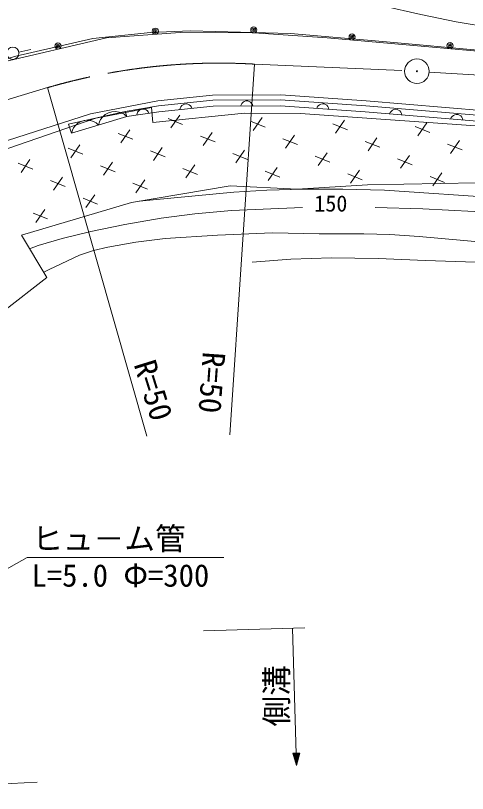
# Model space of a CAD drawing. Units: millimetres, scale not verified. Extents: x 7750 to 680000, y -40250 to 380000.
# Drawn here: x 425808 to 462593, y 252484 to 315804 of the extents above; entities that cross this region are included whole.
import ezdxf
from ezdxf.enums import TextEntityAlignment as Align

# ---------------------------------------------------------------- set-up
doc = ezdxf.new("R2010")
doc.units = ezdxf.units.MM
doc.header["$LTSCALE"] = 1000
doc.linetypes.add('CHAIN', pattern=[18.5, 12, -1.5, 3.5, -1.5])
for name, color, linetype, lineweight in [('M-BGD', 7, 'Continuous', 13), ('M-BMK', 2, 'CHAIN', 13), ('M-BMK-SRVR', 3, 'Continuous', 13), ('M-STR-HTXT', 7, 'Continuous', 13)]:
    doc.layers.add(name, color=color, linetype=linetype, lineweight=lineweight)
doc.styles.add('ＭＳ ゴシック', font='')
doc.styles.get('ＭＳ ゴシック').set_extended_font_data('MS Gothic')

msp = doc.modelspace()

# ---------------------------------------------------------------- linework, layer by layer
at = {"layer": 'M-BGD'}
for p, q in [((432095, 313931), (436784, 314428)), ((432095, 313931), (436784, 314428)), ((433215, 313980), (439215, 314438)), ((433215, 313980), (439215, 314438)), ((436784, 314428), (440043, 314552)), ((436784, 314428), (440043, 314552)), ((439215, 314438), (445199, 314388)), ((439215, 314438), (445199, 314388)), ((440043, 314552), (448181, 314341)), ((440043, 314552), (448181, 314341)), ((445199, 314388), (451180, 313995)), ((445199, 314388), (451180, 313995)), ((448181, 314341), (455701, 313688)), ((448181, 314341), (455701, 313688)), ((423342, 311696), (433215, 313980)), ((423342, 311696), (433215, 313980)), ((425833, 312499), (432095, 313931)), ((425833, 312499), (432095, 313931)), ((451180, 313995), (469116, 312385)), ((451180, 313995), (469116, 312385)), ((455701, 313688), (472004, 312208)), ((455701, 313688), (472004, 312208)), ((426073, 312837), (427050, 313048)), ((426073, 312837), (427050, 313048)), ((420526, 310883), (425833, 312499)), ((420526, 310883), (425833, 312499)), ((441833, 309314), (437391, 308855)), ((441833, 309314), (437391, 308855)), ((447398, 309344), (441833, 309314)), ((447398, 309344), (441833, 309314)), ((454339, 308857), (447398, 309344)), ((454339, 308857), (447398, 309344)), ((437391, 308855), (431910, 307807)), ((437391, 308855), (431910, 307807)), ((434734, 308002), (437432, 308457)), ((434734, 308002), (437432, 308457)), ((437432, 308457), (441854, 308915)), ((437432, 308457), (441854, 308915)), ((437484, 307960), (441881, 308415)), ((437484, 307960), (441881, 308415)), ((439351, 308475), (439262, 308365)), ((439351, 308475), (439262, 308365)), ((439445, 308545), (439351, 308475)), ((439445, 308545), (439351, 308475)), ((439560, 308597), (439445, 308545)), ((439560, 308597), (439445, 308545)), ((439719, 308613), (439560, 308597)), ((439719, 308613), (439560, 308597)), ((439842, 308586), (439719, 308613)), ((439842, 308586), (439719, 308613)), ((439948, 308536), (439842, 308586)), ((439948, 308536), (439842, 308586)), ((440058, 308447), (439948, 308536)), ((440058, 308447), (439948, 308536)), ((440128, 308354), (440058, 308447)), ((440128, 308354), (440058, 308447)), ((441854, 308915), (447386, 308944)), ((441854, 308915), (447386, 308944)), ((441881, 308415), (447369, 308444)), ((441881, 308415), (447369, 308444)), ((444165, 308547), (444125, 308427)), ((444165, 308547), (444125, 308427)), ((444224, 308647), (444165, 308547)), ((444224, 308647), (444165, 308547)), ((444324, 308748), (444224, 308647)), ((444324, 308748), (444224, 308647)), ((444423, 308808), (444324, 308748)), ((444423, 308808), (444324, 308748)), ((444543, 308849), (444423, 308808)), ((444543, 308849), (444423, 308808)), ((444703, 308850), (444543, 308849)), ((444703, 308850), (444543, 308849)), ((444823, 308811), (444703, 308850)), ((444823, 308811), (444703, 308850)), ((444924, 308751), (444823, 308811)), ((444924, 308751), (444823, 308811)), ((445024, 308652), (444924, 308751)), ((445024, 308652), (444924, 308751)), ((445085, 308552), (445024, 308652)), ((445085, 308552), (445024, 308652)), ((445125, 308432), (445085, 308552)), ((445125, 308432), (445085, 308552)), ((447369, 308444), (454270, 307960)), ((447369, 308444), (454270, 307960)), ((447386, 308944), (454309, 308458)), ((447386, 308944), (454309, 308458)), ((450436, 308450), (450369, 308354)), ((450436, 308450), (450369, 308354)), ((450543, 308542), (450436, 308450)), ((450543, 308542), (450436, 308450)), ((450647, 308595), (450543, 308542)), ((450647, 308595), (450543, 308542)), ((450769, 308627), (450647, 308595)), ((450769, 308627), (450647, 308595)), ((450929, 308615), (450769, 308627)), ((450929, 308615), (450769, 308627)), ((451046, 308567), (450929, 308615)), ((451046, 308567), (450929, 308615)), ((451142, 308500), (451046, 308567)), ((451142, 308500), (451046, 308567)), ((451234, 308394), (451142, 308500)), ((451234, 308394), (451142, 308500)), ((451287, 308290), (451234, 308394)), ((451287, 308290), (451234, 308394)), ((454309, 308458), (479161, 306377)), ((454309, 308458), (479161, 306377)), ((479194, 306776), (454339, 308857)), ((479194, 306776), (454339, 308857)), ((431910, 307807), (422821, 304876)), ((431910, 307807), (422821, 304876)), ((430128, 306960), (434734, 308002)), ((430128, 306960), (434734, 308002)), ((436873, 308311), (432342, 307450)), ((433111, 307751), (432877, 307530)), ((433111, 307751), (432877, 307530)), ((433373, 307881), (433111, 307751)), ((433373, 307881), (433111, 307751)), ((433648, 307964), (433373, 307881)), ((433648, 307964), (433373, 307881)), ((433938, 308001), (433648, 307964)), ((433938, 308001), (433648, 307964)), ((434255, 307947), (433938, 308001)), ((434255, 307947), (433938, 308001)), ((434481, 307864), (434255, 307947)), ((434481, 307864), (434255, 307947)), ((434660, 307768), (434481, 307864)), ((434660, 307768), (434481, 307864)), ((434867, 307580), (434660, 307768)), ((434867, 307580), (434660, 307768)), ((434867, 307580), (434734, 308002)), ((434867, 307580), (434734, 308002)), ((434867, 307580), (437484, 307960)), ((434867, 307580), (437484, 307960)), ((435703, 307823), (435681, 307698)), ((435703, 307823), (435681, 307698)), ((435748, 307930), (435703, 307823)), ((435748, 307930), (435703, 307823)), ((435833, 308044), (435748, 307930)), ((435833, 308044), (435748, 307930)), ((435923, 308117), (435833, 308044)), ((435923, 308117), (435833, 308044)), ((436036, 308174), (435923, 308117)), ((436036, 308174), (435923, 308117)), ((436194, 308197), (436036, 308174)), ((436194, 308197), (436036, 308174)), ((436319, 308175), (436194, 308197)), ((436319, 308175), (436194, 308197)), ((436427, 308130), (436319, 308175)), ((436427, 308130), (436319, 308175)), ((436540, 308045), (436427, 308130)), ((436540, 308045), (436427, 308130)), ((436614, 307955), (436540, 308045)), ((436614, 307955), (436540, 308045)), ((436670, 307842), (436614, 307955)), ((436670, 307842), (436614, 307955)), ((436990, 307097), (436873, 308311)), ((444452, 307853), (436990, 307097)), ((439213, 308259), (439185, 308136)), ((439213, 308259), (439185, 308136)), ((439262, 308365), (439213, 308259)), ((439262, 308365), (439213, 308259)), ((440180, 308239), (440128, 308354)), ((440180, 308239), (440128, 308354)), ((448998, 307823), (444452, 307853)), ((465202, 306703), (448998, 307823)), ((450369, 308354), (450321, 308237)), ((450369, 308354), (450321, 308237)), ((451319, 308167), (451287, 308290)), ((451319, 308167), (451287, 308290)), ((454270, 307960), (479120, 305879)), ((454270, 307960), (479120, 305879)), ((456307, 307910), (456257, 307793)), ((456307, 307910), (456257, 307793)), ((456375, 308004), (456307, 307910)), ((456375, 308004), (456307, 307910)), ((456483, 308096), (456375, 308004)), ((456483, 308096), (456375, 308004)), ((456588, 308147), (456483, 308096)), ((456588, 308147), (456483, 308096)), ((456711, 308177), (456588, 308147)), ((456711, 308177), (456588, 308147)), ((456870, 308164), (456711, 308177)), ((456870, 308164), (456711, 308177)), ((456986, 308114), (456870, 308164)), ((456986, 308114), (456870, 308164)), ((457081, 308046), (456986, 308114)), ((457081, 308046), (456986, 308114)), ((457172, 307938), (457081, 308046)), ((457172, 307938), (457081, 308046)), ((457224, 307833), (457172, 307938)), ((457224, 307833), (457172, 307938)), ((457254, 307710), (457224, 307833)), ((457254, 307710), (457224, 307833)), ((461681, 307761), (461558, 307731)), ((461681, 307761), (461558, 307731)), ((461840, 307747), (461681, 307761)), ((461840, 307747), (461681, 307761)), ((461956, 307697), (461840, 307747)), ((461956, 307697), (461840, 307747)), ((432342, 307450), (420776, 303454)), ((434867, 307580), (430355, 306217)), ((434867, 307580), (430355, 306217)), ((431137, 307174), (430887, 307050)), ((431137, 307174), (430887, 307050)), ((431402, 307254), (431137, 307174)), ((431402, 307254), (431137, 307174)), ((431679, 307290), (431402, 307254)), ((431679, 307290), (431402, 307254)), ((431983, 307237), (431679, 307290)), ((431983, 307237), (431679, 307290)), ((432199, 307159), (431983, 307237)), ((432199, 307159), (431983, 307237)), ((432371, 307066), (432199, 307159)), ((432371, 307066), (432199, 307159)), ((432638, 307157), (432570, 306886)), ((432638, 307157), (432570, 306886)), ((432735, 307337), (432638, 307157)), ((432735, 307337), (432638, 307157)), ((432877, 307530), (432735, 307337)), ((432877, 307530), (432735, 307337)), ((439410, 306943), (438223, 307424)), ((439410, 306943), (438223, 307424)), ((438451, 306657), (439181, 307709)), ((438451, 306657), (439181, 307709)), ((446114, 306726), (444928, 307207)), ((446114, 306726), (444928, 307207)), ((445156, 306441), (445886, 307493)), ((445156, 306441), (445886, 307493)), ((451861, 306224), (452591, 307276)), ((451861, 306224), (452591, 307276)), ((461277, 307493), (461227, 307377)), ((461277, 307493), (461227, 307377)), ((461345, 307588), (461277, 307493)), ((461345, 307588), (461277, 307493)), ((461453, 307679), (461345, 307588)), ((461453, 307679), (461345, 307588)), ((461558, 307731), (461453, 307679)), ((461558, 307731), (461453, 307679)), ((462051, 307629), (461956, 307697)), ((462051, 307629), (461956, 307697)), ((462142, 307521), (462051, 307629)), ((462142, 307521), (462051, 307629)), ((462194, 307417), (462142, 307521)), ((462194, 307417), (462142, 307521)), ((462223, 307294), (462194, 307417)), ((462223, 307294), (462194, 307417)), ((430128, 306960), (430355, 306217)), ((430128, 306960), (430355, 306217)), ((430434, 306481), (430368, 306221)), ((430434, 306481), (430368, 306221)), ((430526, 306653), (430434, 306481)), ((430526, 306653), (430434, 306481)), ((430662, 306838), (430526, 306653)), ((430662, 306838), (430526, 306653)), ((430887, 307050), (430662, 306838)), ((430887, 307050), (430662, 306838)), ((432570, 306886), (432371, 307066)), ((432570, 306886), (432371, 307066)), ((434385, 305446), (435115, 306499)), ((434385, 305446), (435115, 306499)), ((452819, 306509), (451632, 306991)), ((452819, 306509), (451632, 306991)), ((459524, 306293), (458337, 306774)), ((459524, 306293), (458337, 306774)), ((458565, 306007), (459295, 307059)), ((458565, 306007), (459295, 307059)), ((435343, 305732), (434157, 306213)), ((435343, 305732), (434157, 306213)), ((442048, 305515), (440861, 305996)), ((442048, 305515), (440861, 305996)), ((441090, 305230), (441820, 306282)), ((441090, 305230), (441820, 306282)), ((447794, 305013), (448525, 306065)), ((447794, 305013), (448525, 306065)), ((454499, 304796), (455229, 305849)), ((454499, 304796), (455229, 305849)), ((430319, 304235), (431049, 305288)), ((430319, 304235), (431049, 305288)), ((448753, 305298), (447566, 305780)), ((448753, 305298), (447566, 305780)), ((455458, 305082), (454271, 305563)), ((455458, 305082), (454271, 305563)), ((462162, 304865), (460976, 305346)), ((462162, 304865), (460976, 305346)), ((461204, 304580), (461934, 305632)), ((461204, 304580), (461934, 305632)), ((431277, 304521), (430091, 305002)), ((431277, 304521), (430091, 305002)), ((437982, 304304), (436795, 304786)), ((437982, 304304), (436795, 304786)), ((437024, 304019), (437754, 305071)), ((437024, 304019), (437754, 305071)), ((444687, 304088), (443500, 304569)), ((444687, 304088), (443500, 304569)), ((443728, 303802), (444458, 304854)), ((443728, 303802), (444458, 304854)), ((450433, 303585), (451163, 304638)), ((450433, 303585), (451163, 304638)), ((426253, 303025), (426983, 304077)), ((426253, 303025), (426983, 304077)), ((451391, 303871), (450205, 304352)), ((451391, 303871), (450205, 304352)), ((458096, 303654), (456909, 304136)), ((458096, 303654), (456909, 304136)), ((457138, 303369), (457868, 304421)), ((457138, 303369), (457868, 304421)), ((427211, 303310), (426024, 303791)), ((427211, 303310), (426024, 303791)), ((433916, 303093), (432729, 303575)), ((433916, 303093), (432729, 303575)), ((432957, 302808), (433688, 303860)), ((432957, 302808), (433688, 303860)), ((440621, 302877), (439434, 303358)), ((440621, 302877), (439434, 303358)), ((439662, 302591), (440392, 303643)), ((439662, 302591), (440392, 303643)), ((446367, 302375), (447097, 303427)), ((446367, 302375), (447097, 303427)), ((447325, 302660), (446139, 303141)), ((447325, 302660), (446139, 303141)), ((454030, 302443), (452843, 302925)), ((454030, 302443), (452843, 302925)), ((453072, 302158), (453802, 303210)), ((453072, 302158), (453802, 303210)), ((460735, 302227), (459548, 302708)), ((460735, 302227), (459548, 302708)), ((459776, 301941), (460506, 302993)), ((459776, 301941), (460506, 302993)), ((429850, 301882), (428663, 302364)), ((429850, 301882), (428663, 302364)), ((428891, 301597), (429621, 302649)), ((428891, 301597), (429621, 302649)), ((436554, 301666), (435368, 302147)), ((436554, 301666), (435368, 302147)), ((435596, 301380), (436326, 302432)), ((435596, 301380), (436326, 302432)), ((454452, 302016), (463342, 302194)), ((435247, 300587), (443277, 301932)), ((443277, 301932), (448721, 301681)), ((448721, 301681), (454452, 302016)), ((448721, 301681), (454452, 302016)), ((432488, 300455), (431301, 300936)), ((432488, 300455), (431301, 300936)), ((431530, 300169), (432260, 301221)), ((431530, 300169), (432260, 301221)), ((426287, 297919), (435247, 300587)), ((428422, 299244), (427235, 299725)), ((428422, 299244), (427235, 299725)), ((427464, 298958), (428194, 300010)), ((427464, 298958), (428194, 300010)), ((428357, 294487), (426287, 297919)), ((424787, 291717), (428357, 294487)), ((424787, 291717), (428357, 294487))]:
    msp.add_line(p, q, dxfattribs=at)
for points in [[(427384, 326011), (436317, 322268), (438896, 321299), (441741, 320345), (445467, 319165), (449425, 318024), (458794, 315878), (461665, 315297), (464625, 314807), (474154, 313611), (483878, 312474), (493493, 311267), (496457, 311003), (499435, 310595), (501072, 309839)], [(435864, 300706), (443569, 301428), (446261, 301594), (449259, 301670), (452461, 301681), (455842, 301580), (465480, 300926)], [(426946, 296825), (427662, 297083), (429601, 297661), (431931, 298236), (434711, 298805), (437669, 299304), (440408, 299656), (443395, 299934), (449156, 300184)], [(455084, 300173), (458958, 300067), (463151, 299844), (466062, 299599), (469040, 299241), (473274, 298557), (477737, 297943), (480363, 297579), (483318, 297056), (485373, 296558), (487677, 295883), (491787, 294731), (496421, 293551), (498586, 293161), (500748, 292875), (510444, 292123), (512234, 291896), (514201, 291532), (515734, 291132), (517445, 290572), (518144, 290328)], [(428106, 294903), (428551, 295133), (431015, 296289), (432150, 296667), (433319, 296944), (435602, 297354), (437996, 297667), (442259, 297941), (446735, 298117), (450533, 298026), (454171, 298038), (456277, 297993), (458671, 297831), (468043, 296976), (477629, 296096), (481497, 295504), (485254, 294827), (487394, 294314), (489428, 293723), (494455, 291902)], [(445061, 295743), (448204, 295962), (451533, 296087), (455331, 296033), (459174, 295876), (468925, 295539), (471809, 295319), (474669, 294993), (479634, 294088)]]:
    msp.add_lwpolyline(points, dxfattribs=at)
for centre, radius in [((437183, 314533), 250), ((437183, 314533), 250), ((445201, 314638), 250), ((445201, 314638), 250), ((445201, 314638), 150), ((445201, 314638), 150), ((437183, 314533), 150), ((437183, 314533), 150), ((437183, 314533), 50), ((437183, 314533), 50), ((445201, 314638), 50), ((445201, 314638), 50), ((453203, 314064), 250), ((453203, 314064), 250), ((453203, 314064), 150), ((453203, 314064), 150), ((453203, 314064), 50), ((453203, 314064), 50), ((429258, 313321), 250), ((429258, 313321), 250), ((429258, 313321), 150), ((429258, 313321), 150), ((461174, 313349), 250), ((461174, 313349), 250), ((461174, 313349), 150), ((461174, 313349), 150), ((425584, 312731), 500), ((425584, 312731), 500), ((429258, 313321), 50), ((429258, 313321), 50), ((461174, 313349), 50), ((461174, 313349), 50)]:
    msp.add_circle(centre, radius, dxfattribs=at)
at = {"layer": 'M-BMK'}
for p, q in [((445260, 311849), (457484, 311315)), ((459480, 311208), (477362, 310083)), ((420120, 307434), (428418, 309938)), ((410603, 252484), (428509, 253462))]:
    msp.add_line(p, q, dxfattribs=at)
msp.add_ellipse((442375, 261753), major_axis=(0, 50180), ratio=0.996196, start_param=6.225449, end_param=6.56614, dxfattribs=at)
at = {"layer": 'M-BMK-SRVR'}
for major_axis in [(0, 1004), (0, 40.1)]:
    msp.add_ellipse((458483, 311271), major_axis=major_axis, ratio=0.996196, dxfattribs=at)
at = {"layer": 'M-STR-HTXT'}
for p, q in [((445260, 311849), (443264, 281670)), ((428418, 309938), (436508, 281579)), ((411485, 263114), (426760, 271703)), ((426760, 271703), (442773, 271703)), ((441113, 265714), (449345, 265969)), ((448346, 265938), (448691, 254756)), ((448380, 255750), (448940, 255768)), ((448691, 254756), (448380, 255750)), ((448461, 255713), (448861, 255725)), ((448682, 255037), (448461, 255713)), ((448542, 255675), (448782, 255682)), ((448677, 255197), (448542, 255675)), ((448623, 255637), (448703, 255640)), ((448670, 255438), (448623, 255637)), ((448703, 255640), (448670, 255438)), ((448782, 255682), (448677, 255197)), ((448861, 255725), (448682, 255037)), ((448940, 255768), (448691, 254756))]:
    msp.add_line(p, q, dxfattribs=at)

# ---------------------------------------------------------------- texts
at = {"layer": 'M-BGD', "style": 'ＭＳ ゴシック'}
msp.add_text('150', height=1320, rotation=359.9, dxfattribs=at).set_placement((450123, 299456), align=Align.BOTTOM_LEFT)
at = {"layer": 'M-STR-HTXT', "style": 'ＭＳ ゴシック'}
for s, rotation, p in [('R=50', 265.916, (440514, 288519)), ('R=50', 287.338, (434889, 287251)), ('側溝', 90, (448522, 257927))]:
    msp.add_text(s, height=1833, rotation=rotation, dxfattribs=at).set_placement(p, align=Align.BOTTOM_LEFT)
for s, p in [('ヒュ－ム管', (427162, 271761)), ('L=5.0 Φ=300', (427104, 268763))]:
    msp.add_text(s, height=1833, dxfattribs=at).set_placement(p, align=Align.BOTTOM_LEFT)

doc.saveas('drawing.dxf')
